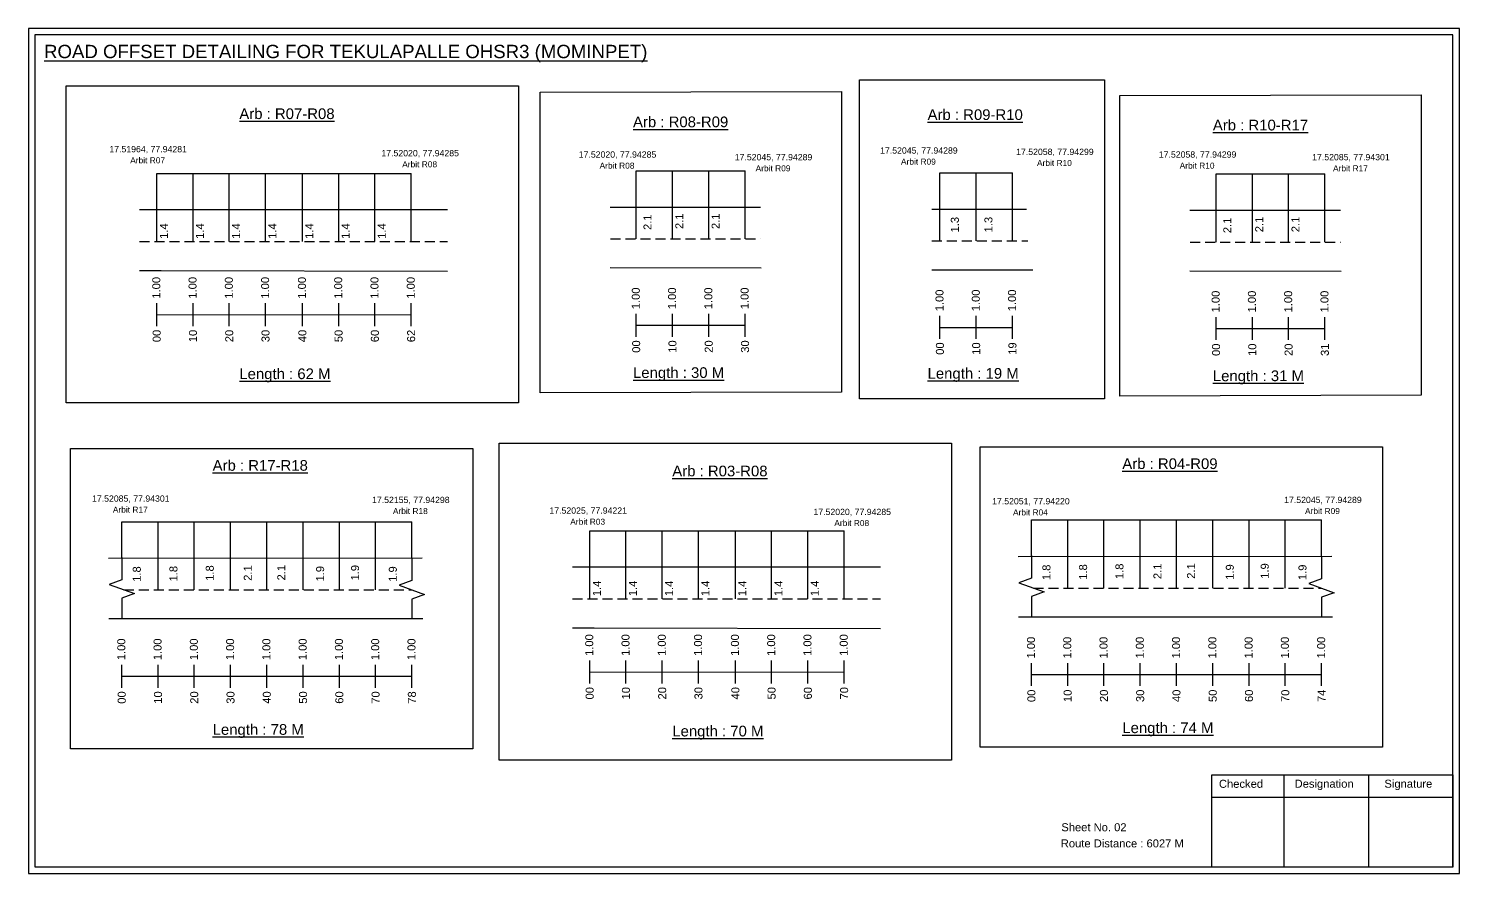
# Model space of a CAD drawing. Header units: inches. Extents: x 1972 to 9977, y 79 to 2755.
# Drawn here: x 6577 to 7114, y 181 to 498 of the extents above; entities that cross this region are included whole.
import ezdxf

# ---------------------------------------------------------------- set-up
doc = ezdxf.new("R2010")
doc.units = ezdxf.units.IN
doc.header["$MEASUREMENT"] = 0
doc.linetypes.add('DASHED2', pattern=[0.375, 0.25, -0.125])
doc.layers.add('PDF_Geometry', color=7, linetype='Continuous')
doc.layers.add('PDF_Text', color=5, linetype='Continuous')
doc.styles.add('PDF Arial', font='arial.ttf')
doc.styles.get("Standard").update_dxf_attribs({"font": 'arial.ttf'})

msp = doc.modelspace()

# ---------------------------------------------------------------- linework, layer by layer
at = {"color": 5}
for p, q in [((6625.24, 443.23), (6720.66, 443.23)), ((6805.03, 444.26), (6845.83, 444.26)), ((6918.91, 443.5), (6946.11, 443.5)), ((7022.46, 443.07), (7063.26, 443.07)), ((6612.12, 312.68), (6720.92, 312.68)), ((6953.21, 313.32), (7062.01, 313.32)), ((6787.59, 309.28), (6883, 309.28))]:
    msp.add_line(p, q, dxfattribs=at)
for p, q in [((6625.24, 417.69), (6625.24, 443.23)), ((6638.84, 417.69), (6638.84, 443.23)), ((6652.44, 417.69), (6652.44, 443.23)), ((6666.04, 417.69), (6666.04, 443.23)), ((6679.86, 417.69), (6679.86, 443.23)), ((6693.46, 417.69), (6693.46, 443.23)), ((6707.06, 417.69), (6707.06, 443.23)), ((6720.66, 417.69), (6720.66, 443.23)), ((6805.03, 418.73), (6805.03, 444.26)), ((6818.63, 418.73), (6818.63, 444.26)), ((6832.23, 418.73), (6832.23, 444.26)), ((6845.83, 418.73), (6845.83, 444.26)), ((6918.91, 417.96), (6918.91, 443.5)), ((6932.51, 417.96), (6932.51, 443.5)), ((6946.11, 417.96), (6946.11, 443.5)), ((7022.46, 417.53), (7022.46, 443.07)), ((7036.06, 417.53), (7036.06, 443.07)), ((7049.66, 417.53), (7049.66, 443.07)), ((7063.26, 417.53), (7063.26, 443.07)), ((6734.26, 429.58), (6618.83, 429.58)), ((6795.2, 430.61), (6851.68, 430.61)), ((6915.91, 429.85), (6951.33, 429.85)), ((7012.62, 429.41), (7069.11, 429.41)), ((6795.2, 407.93), (6851.91, 407.8)), ((6618.83, 406.89), (6626.89, 406.89)), ((6626.89, 406.89), (6734.26, 406.59)), ((6915.91, 407.16), (6953.73, 407.16)), ((7012.62, 406.73), (7069.33, 406.6)), ((6612.12, 299.03), (6612.12, 312.68)), ((6625.72, 287.15), (6625.72, 312.68)), ((6639.32, 287.15), (6639.32, 312.68)), ((6652.92, 287.15), (6652.92, 312.68)), ((6666.52, 287.15), (6666.52, 312.68)), ((6680.12, 287.15), (6680.12, 312.68)), ((6693.72, 287.15), (6693.72, 312.68)), ((6707.32, 287.15), (6707.32, 312.68)), ((6720.92, 299.03), (6720.92, 312.68)), ((6953.21, 299.67), (6953.21, 313.32)), ((6966.81, 287.78), (6966.81, 313.32)), ((6980.41, 287.78), (6980.41, 313.32)), ((6994.01, 287.78), (6994.01, 313.32)), ((7007.61, 287.78), (7007.61, 313.32)), ((7021.21, 287.78), (7021.21, 313.32)), ((7034.81, 287.78), (7034.81, 313.32)), ((7048.41, 287.78), (7048.41, 313.32)), ((7062.01, 299.67), (7062.01, 313.32)), ((6787.59, 283.74), (6787.59, 309.28)), ((6801.19, 283.74), (6801.19, 309.28)), ((6814.79, 283.74), (6814.79, 309.28)), ((6828.39, 283.74), (6828.39, 309.28)), ((6842.2, 283.74), (6842.2, 309.28)), ((6855.8, 283.74), (6855.8, 309.28)), ((6869.4, 283.74), (6869.4, 309.28)), ((6883, 283.74), (6883, 309.28)), ((6607.13, 299.03), (6724.74, 299.09)), ((6896.6, 295.63), (6781.18, 295.63)), ((6948.21, 299.67), (7065.83, 299.72)), ((6607.27, 276.34), (6725.05, 276.34)), ((6948.36, 276.98), (7066.14, 276.98)), ((6781.18, 272.94), (6789.24, 272.94)), ((6789.24, 272.94), (6896.6, 272.64))]:
    msp.add_line(p, q)
at = {"linetype": 'DASHED2', "ltscale": 15}
for p, q in [((6795.34, 418.73), (6851.68, 418.73)), ((6618.83, 417.69), (6734.26, 417.69)), ((6915.91, 417.96), (6951.82, 417.96)), ((7012.77, 417.53), (7069.11, 417.53)), ((6612.89, 287.15), (6720.92, 287.15)), ((6953.97, 287.78), (7062.01, 287.78)), ((6781.18, 283.74), (6896.6, 283.74))]:
    msp.add_line(p, q, dxfattribs=at)
at = {"color": 217, "true_color": 0x93278f}
for p, q in [((6625.24, 386), (6625.24, 394.55)), ((6638.84, 386), (6638.84, 394.55)), ((6652.44, 386), (6652.44, 394.55)), ((6666.04, 386), (6666.04, 394.55)), ((6679.86, 386), (6679.86, 394.55)), ((6693.46, 386), (6693.46, 394.55)), ((6707.06, 386), (6707.06, 394.55)), ((6720.66, 386), (6720.66, 394.55)), ((6625.24, 390.27), (6720.66, 390.33)), ((6805.03, 382.03), (6805.03, 390.59)), ((6805.03, 386.3), (6845.83, 386.31)), ((6818.63, 382.03), (6818.63, 390.59)), ((6832.23, 382.03), (6832.23, 390.59)), ((6845.83, 382.03), (6845.83, 390.59)), ((6918.91, 381.26), (6918.91, 389.82)), ((6932.51, 381.26), (6932.51, 389.82)), ((6946.11, 381.26), (6946.11, 389.82)), ((7022.46, 380.83), (7022.46, 389.39)), ((7036.06, 380.83), (7036.06, 389.39)), ((7049.66, 380.83), (7049.66, 389.39)), ((7063.26, 380.83), (7063.26, 389.39)), ((6918.91, 385.53), (6946.11, 385.54)), ((7022.46, 385.1), (7063.26, 385.11)), ((6612.12, 250.45), (6612.12, 259)), ((6625.72, 250.45), (6625.72, 259)), ((6639.32, 250.45), (6639.32, 259)), ((6652.92, 250.45), (6652.92, 259)), ((6666.52, 250.45), (6666.52, 259)), ((6680.12, 250.45), (6680.12, 259)), ((6693.72, 250.45), (6693.72, 259)), ((6707.32, 250.45), (6707.32, 259)), ((6720.92, 250.45), (6720.92, 259)), ((6787.59, 252.05), (6787.59, 260.61)), ((6801.19, 252.05), (6801.19, 260.61)), ((6814.79, 252.05), (6814.79, 260.61)), ((6828.39, 252.05), (6828.39, 260.61)), ((6842.2, 252.05), (6842.2, 260.61)), ((6855.8, 252.05), (6855.8, 260.61)), ((6869.4, 252.05), (6869.4, 260.61)), ((6883, 252.05), (6883, 260.61)), ((6953.21, 251.08), (6953.21, 259.64)), ((6966.81, 251.08), (6966.81, 259.64)), ((6980.41, 251.08), (6980.41, 259.64)), ((6994.01, 251.08), (6994.01, 259.64)), ((7007.61, 251.08), (7007.61, 259.64)), ((7021.21, 251.08), (7021.21, 259.64)), ((7034.81, 251.08), (7034.81, 259.64)), ((7048.41, 251.08), (7048.41, 259.64)), ((7062.01, 251.08), (7062.01, 259.64)), ((6612.12, 254.72), (6720.92, 254.72)), ((6787.59, 256.32), (6883, 256.38)), ((6953.21, 255.35), (7062.01, 255.35))]:
    msp.add_line(p, q, dxfattribs=at)
for points in [[(6888.7, 478.34), (6980.64, 478.34), (6980.64, 358.73), (6888.7, 358.73)], [(6591.32, 476.06), (6760.93, 476.06), (6760.93, 357.24), (6591.32, 357.24)], [(6768.95, 473.66), (6881.95, 473.95), (6881.95, 361.27), (6768.95, 360.98)], [(6986.37, 472.46), (7099.37, 472.75), (7099.37, 360.07), (6986.37, 359.78)], [(6592.9, 340.16), (6743.75, 340.16), (6743.75, 227.48), (6592.9, 227.48)], [(6753.66, 342.11), (6923.28, 342.11), (6923.28, 223.29), (6753.66, 223.29)], [(6933.98, 340.8), (7084.83, 340.8), (7084.83, 228.12), (6933.98, 228.12)]]:
    msp.add_lwpolyline(points, close=True)
at = {"linetype": 'Continuous'}
for points in [[(6612.11, 299.31), (6612.11, 290.88), (6607.36, 289.16), (6616.85, 285.7), (6612.11, 283.98), (6612.11, 276.63)], [(6720.92, 299.03), (6720.92, 290.6), (6716.18, 288.87), (6725.67, 285.42), (6720.92, 283.69), (6720.92, 276.34)], [(6953.19, 299.95), (6953.19, 291.52), (6948.45, 289.79), (6957.93, 286.34), (6953.19, 284.61), (6953.19, 277.27)], [(7062.01, 299.67), (7062.01, 291.24), (7057.27, 289.51), (7066.75, 286.06), (7062.01, 284.33), (7062.01, 276.98)]]:
    msp.add_lwpolyline(points, dxfattribs=at)
at = {"layer": 'PDF_Geometry'}
for points in [[(6577.2, 497.54), (6577.2, 180.82), (7113.67, 180.82), (7113.67, 497.54)], [(6579.53, 495.21), (6579.53, 183.24), (7111.25, 183.24), (7111.25, 495.21)]]:
    msp.add_lwpolyline(points, close=True, dxfattribs=at)
at = {"layer": 'PDF_Geometry', "color": 242, "true_color": 0xcc1f26}
msp.add_lwpolyline([(7111.25, 183.15), (7020.91, 183.15), (7020.91, 217.76), (7111.25, 217.76)], close=True, dxfattribs=at)
for points in [[(7047.89, 217.76), (7047.89, 183.15)], [(7079.62, 217.76), (7079.62, 183.15)], [(7020.91, 209.39), (7111.25, 209.39)]]:
    msp.add_lwpolyline(points, dxfattribs=at)

# ---------------------------------------------------------------- texts
at = {"color": 242, "true_color": 0xcd2027}
for s, height, p in [('%%UROAD OFFSET DETAILING FOR TEKULAPALLE OHSR3 (MOMINPET)', 5, (6582.98, 486.46)), ('%%UArb : R07-R08', 4, (6656.21, 463.63)), ('%%UArb : R09-R10', 4, (6914.27, 463.28)), ('%%UArb : R08-R09', 4, (6803.82, 460.57)), ('%%UArb : R10-R17', 4, (7021.24, 459.37)), ('%%ULength : 62 M', 4, (6656.21, 366.13)), ('%%ULength : 30 M', 4, (6803.82, 366.57)), ('%%ULength : 19 M', 4, (6914.27, 366.28)), ('%%ULength : 31 M', 4, (7021.24, 365.37)), ('%%UArb : R17-R18', 4, (6646.2, 331.78)), ('%%UArb : R03-R08', 4, (6818.55, 329.68)), ('%%UArb : R04-R09', 4, (6987.29, 332.42)), ('%%ULength : 78 M', 4, (6646.2, 232.78)), ('%%ULength : 70 M', 4, (6818.55, 232.18)), ('%%ULength : 74 M', 4, (6987.29, 233.42))]:
    msp.add_text(s, height=height, dxfattribs=at).set_placement(p)
at = {"color": 5}
for s, height, p in [('17.51964, 77.94281', 2.34, (6607.47, 451.17)), ('17.52020, 77.94285', 2.34, (6709.47, 449.67)), ('17.52020, 77.94285', 2.34, (6783.47, 449.17)), ('17.52045, 77.94289', 2.34, (6896.47, 450.67)), ('17.52058, 77.94299', 2.34, (6947.47, 450.17)), ('17.52058, 77.94299', 2.34, (7000.97, 449.17)), ('Arbit R07', 2.246, (6615.29, 447.04)), ('Arbit R08', 2.246, (6717.29, 445.54)), ('Arbit R08', 2.246, (6791.29, 445.04)), ('17.52045, 77.94289', 2.34, (6841.97, 448.17)), ('Arbit R09', 2.246, (6849.79, 444.04)), ('Arbit R09', 2.246, (6904.29, 446.54)), ('Arbit R10', 2.246, (6955.29, 446.04)), ('Arbit R10', 2.246, (7008.79, 445.04)), ('17.52085, 77.94301', 2.34, (7058.47, 448.17)), ('Arbit R17', 2.246, (7066.29, 444.04)), ('17.52085, 77.94301', 2.34, (6600.97, 320.17)), ('17.52155, 77.94298', 2.34, (6705.97, 319.67)), ('17.52045, 77.94289', 2.34, (7047.97, 319.67)), ('Arbit R17', 2.246, (6608.79, 316.04)), ('Arbit R18', 2.246, (6713.79, 315.54)), ('17.52025, 77.94221', 2.34, (6772.47, 315.67)), ('17.52020, 77.94285', 2.34, (6871.47, 315.17)), ('17.52051, 77.94220', 2.34, (6938.47, 319.17)), ('Arbit R04', 2.246, (6946.29, 315.04)), ('Arbit R09', 2.246, (7055.79, 315.54)), ('Arbit R03', 2.246, (6780.29, 311.54)), ('Arbit R08', 2.246, (6879.29, 311.04))]:
    msp.add_text(s, height=height, dxfattribs=at).set_placement(p)
for s, p in [('1.4', (6629.42, 418.69)), ('1.4', (6642.91, 418.69)), ('1.4', (6656.51, 418.69)), ('1.4', (6670.11, 418.69)), ('1.4', (6683.93, 418.69)), ('1.4', (6697.53, 418.69)), ('1.4', (6711.13, 418.69)), ('2.1', (6810.75, 422.04)), ('2.1', (6822.7, 422.4)), ('2.1', (6836.3, 422.4)), ('1.3', (6925.99, 421.11)), ('1.3', (6938.58, 421.14)), ('2.1', (7028.17, 420.84)), ('2.1', (7040.12, 421.2)), ('2.1', (7053.72, 421.2)), ('1.8', (6619.26, 290.13)), ('1.8', (6633, 290.26)), ('1.8', (6646.62, 290.51)), ('2.1', (6660.88, 290.51)), ('2.1', (6673.47, 290.64)), ('1.9', (6687.99, 290.26)), ('1.9', (6701.1, 290.64)), ('1.9', (6715.26, 290.14)), ('1.8', (6960.34, 290.77)), ('1.8', (6974.09, 290.9)), ('1.8', (6987.71, 291.15)), ('2.1', (7001.97, 291.15)), ('2.1', (7014.56, 291.28)), ('1.9', (7029.08, 290.9)), ('1.9', (7042.18, 291.28)), ('1.9', (7056.34, 290.78)), ('1.4', (6791.76, 284.74)), ('1.4', (6805.26, 284.74)), ('1.4', (6818.86, 284.74)), ('1.4', (6832.46, 284.74)), ('1.4', (6846.27, 284.74)), ('1.4', (6859.87, 284.74)), ('1.4', (6873.47, 284.74))]:
    msp.add_text(s, height=3, rotation=90).set_placement(p)
at = {"color": 217, "true_color": 0x93278f}
for s, p in [('1.00', (6626.57, 396.29)), ('1.00', (6640.17, 396.29)), ('1.00', (6653.77, 396.29)), ('1.00', (6667.37, 396.29)), ('1.00', (6681.18, 396.29)), ('1.00', (6694.78, 396.29)), ('1.00', (6708.38, 396.29)), ('1.00', (6721.98, 396.29)), ('1.00', (6806.36, 392.32)), ('1.00', (6819.96, 392.32)), ('1.00', (6833.56, 392.32)), ('1.00', (6847.16, 392.32)), ('1.00', (6920.24, 391.56)), ('1.00', (6933.84, 391.56)), ('1.00', (6947.44, 391.56)), ('1.00', (7023.78, 391.13)), ('1.00', (7037.38, 391.13)), ('1.00', (7050.98, 391.13)), ('1.00', (7064.58, 391.13)), ('00', (6626.72, 379.97)), ('10', (6640.32, 379.97)), ('20', (6653.92, 379.97)), ('30', (6667.52, 379.97)), ('40', (6681.33, 379.97)), ('50', (6694.93, 379.97)), ('60', (6708.53, 379.97)), ('62', (6722.13, 379.97)), ('00', (6806.51, 376)), ('10', (6820.11, 376)), ('20', (6833.71, 376)), ('30', (6847.31, 376)), ('00', (6920.39, 375.24)), ('10', (6933.99, 375.24)), ('19', (6947.59, 375.24)), ('00', (7023.93, 374.81)), ('10', (7037.53, 374.81)), ('20', (7051.13, 374.81)), ('31', (7064.73, 374.81)), ('1.00', (6613.45, 260.74)), ('1.00', (6627.05, 260.74)), ('1.00', (6640.65, 260.74)), ('1.00', (6654.25, 260.74)), ('1.00', (6667.85, 260.74)), ('1.00', (6681.45, 260.74)), ('1.00', (6695.05, 260.74)), ('1.00', (6708.65, 260.74)), ('1.00', (6722.25, 260.74)), ('1.00', (6788.91, 262.34)), ('1.00', (6802.51, 262.34)), ('1.00', (6816.11, 262.34)), ('1.00', (6829.71, 262.34)), ('1.00', (6843.53, 262.34)), ('1.00', (6857.13, 262.34)), ('1.00', (6870.73, 262.34)), ('1.00', (6884.33, 262.34)), ('1.00', (6954.54, 261.38)), ('1.00', (6968.14, 261.38)), ('1.00', (6981.74, 261.38)), ('1.00', (6995.34, 261.38)), ('1.00', (7008.94, 261.38)), ('1.00', (7022.54, 261.38)), ('1.00', (7036.14, 261.38)), ('1.00', (7049.74, 261.38)), ('1.00', (7063.34, 261.38)), ('00', (6613.6, 244.42)), ('10', (6627.2, 244.42)), ('20', (6640.8, 244.42)), ('30', (6654.4, 244.42)), ('40', (6668, 244.42)), ('50', (6681.6, 244.42)), ('60', (6695.2, 244.42)), ('70', (6708.8, 244.42)), ('78', (6722.4, 244.42)), ('00', (6789.06, 246.02)), ('10', (6802.66, 246.02)), ('20', (6816.26, 246.02)), ('30', (6829.86, 246.02)), ('40', (6843.68, 246.02)), ('50', (6857.28, 246.02)), ('60', (6870.88, 246.02)), ('70', (6884.48, 246.02)), ('00', (6954.69, 245.06)), ('10', (6968.29, 245.06)), ('20', (6981.89, 245.06)), ('30', (6995.49, 245.06)), ('40', (7009.09, 245.06)), ('50', (7022.69, 245.06)), ('60', (7036.29, 245.06)), ('70', (7049.89, 245.06)), ('74', (7063.49, 245.06))]:
    msp.add_text(s, height=3, rotation=90, dxfattribs=at).set_placement(p)
for s, p in [('Sheet No. 02', (6964.41, 196.62)), ('Route Distance : 6027 M', (6964.22, 190.57))]:
    msp.add_text(s, height=3).set_placement(p)
at = {"layer": 'PDF_Text', "color": 7, "attachment_point": 7, "style": 'PDF Arial'}
for s, insert, char_height in [('Checked', (7023.52, 212.87), 3.001), ('Designation', (7051.89, 212.04), 3.0006), ('Signature', (7085.57, 212.04), 3.001)]:
    msp.add_mtext(s, dxfattribs=dict(at, insert=insert, char_height=char_height))

doc.saveas('drawing.dxf')
